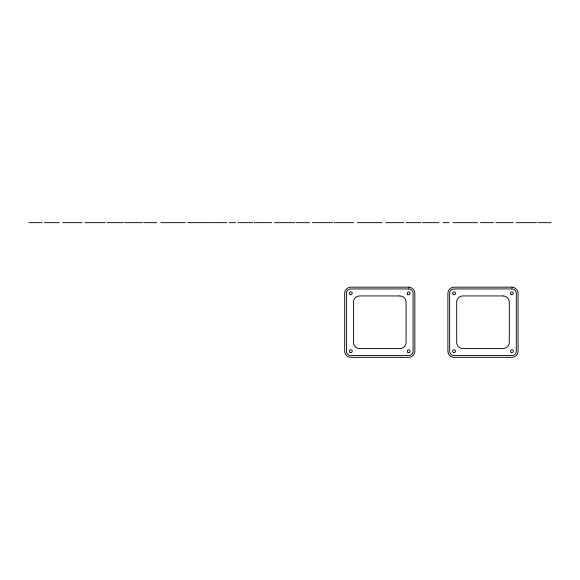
<?xml version="1.0" encoding="UTF-8"?>
<svg xmlns="http://www.w3.org/2000/svg" width="580" height="580" viewBox="0 0 580 580"><rect width="100%" height="100%" fill="white"/><g stroke="black" fill="none" stroke-linecap="round" stroke-linejoin="round"><path stroke-width="0.87" d="M29 222.662L42.072 222.662M44.544 222.662L59.435 222.662M62.582 222.662L82.084 222.662M84.948 222.662L105.335 222.662M107.351 222.662L123.54 222.662M124.845 222.662L142.361 222.662M143.688 222.662L156.76 222.662M160.74 222.662L185.296 222.662M187.666 222.662L208.771 222.662M209.402 222.662L226.925 222.662M229.354 222.662L235.451 222.662M237.923 222.662L252.815 222.662M254.323 222.662L271.701 222.662M274.572 222.662L294.952 222.662M296.394 222.662L309.466 222.662M312.33 222.662L332.717 222.662M334.442 222.662L353.524 222.662M357.512 222.662L382.06 222.662M385.816 222.662L403.687 222.662M405.927 222.662L420.826 222.662M422.407 222.662L438.951 222.662M442.932 222.662L449.029 222.662M453.009 222.662L477.565 222.662M480.443 222.662L493.515 222.662M495.857 222.662L513.235 222.662M516.098 222.662L536.486 222.662M537.928 222.662L551 222.662M408.719 287.18L350.82 287.18A6.141 6.141 0 0 0 344.68 293.313L344.68 351.204A6.141 6.141 0 0 0 350.82 357.338L408.719 357.338A6.141 6.141 0 0 0 414.838 351.204L414.838 293.313A6.141 6.141 0 0 0 408.704 287.18M511.951 287.18L454.046 287.18A6.141 6.141 0 0 0 447.905 293.313L447.905 351.204A6.141 6.141 0 0 0 454.046 357.338L511.951 357.338A6.141 6.141 0 0 0 518.071 351.204L518.071 293.313A6.141 6.141 0 0 0 511.93 287.18M408.704 288.934L350.82 288.934A4.386 4.386 0 0 0 346.434 293.313L346.434 351.204A4.386 4.386 0 0 0 350.82 355.583L408.704 355.583A4.386 4.386 0 0 0 413.083 351.204L413.083 293.313A4.386 4.386 0 0 0 408.704 288.934M511.951 288.934L454.046 288.934A4.386 4.386 0 0 0 449.659 293.313L449.659 351.204A4.386 4.386 0 0 0 454.046 355.583L511.951 355.583A4.386 4.386 0 0 0 516.316 351.204L516.316 293.313A4.386 4.386 0 0 0 511.93 288.934M399.932 295.945L359.586 295.945A6.141 6.141 0 0 0 353.445 302.086L353.445 342.432A6.141 6.141 0 0 0 359.586 348.573L399.932 348.573A6.141 6.141 0 0 0 406.072 342.432L406.072 302.086A6.141 6.141 0 0 0 399.932 295.945M503.157 295.945L462.811 295.945A6.141 6.141 0 0 0 456.677 302.086L456.677 342.432A6.141 6.141 0 0 0 462.811 348.573L503.157 348.573A6.141 6.141 0 0 0 509.298 342.432L509.298 302.086A6.141 6.141 0 0 0 503.157 295.945M511.226 352.415A1.406 1.406 0 0 0 513.336 351.204A1.406 1.406 0 0 0 511.226 349.986A1.406 1.406 0 0 0 511.226 352.415M511.226 294.531A1.399 1.399 0 0 0 513.329 293.313A1.399 1.399 0 0 0 511.226 292.102A1.399 1.399 0 0 0 511.226 294.531M453.342 294.531A1.406 1.406 0 0 0 455.452 293.313A1.406 1.406 0 0 0 453.342 292.095A1.406 1.406 0 0 0 453.342 294.531M453.342 352.415A1.406 1.406 0 0 0 455.445 351.204A1.406 1.406 0 0 0 453.342 349.986A1.406 1.406 0 0 0 453.342 352.415M408.001 352.415A1.406 1.406 0 0 0 410.103 351.204A1.406 1.406 0 0 0 408.001 349.986A1.406 1.406 0 0 0 408.001 352.415M407.711 294.306A1.399 1.399 0 0 0 410.053 293.683A1.399 1.399 0 0 0 408.342 291.965A1.399 1.399 0 0 0 407.711 294.306M350.117 294.531A1.406 1.406 0 0 0 352.227 293.313A1.406 1.406 0 0 0 350.117 292.095A1.406 1.406 0 0 0 350.117 294.531M350.117 352.415A1.406 1.406 0 0 0 352.219 351.204A1.406 1.406 0 0 0 350.117 349.986A1.406 1.406 0 0 0 350.117 352.415"/></g></svg>
